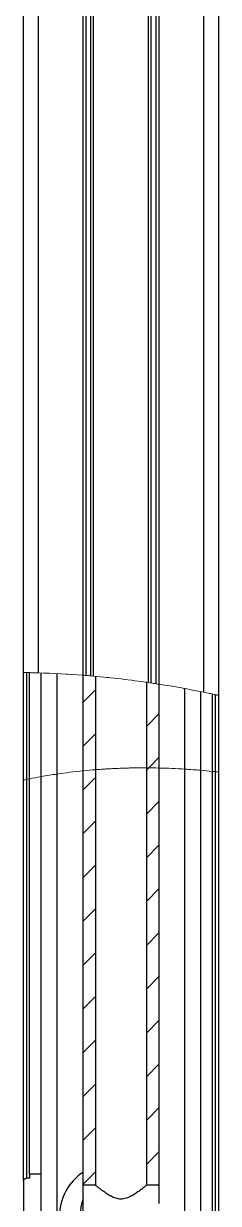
# Model space of a CAD drawing. Header units: millimetres. Extents: x 0 to 841, y 0 to 594.
# Drawn here: x 413 to 433, y 170.1 to 291.1 of the extents above; entities that cross this region are included whole.
import ezdxf

# ---------------------------------------------------------------- set-up
doc = ezdxf.new("R2010")
doc.units = ezdxf.units.MM
doc.layers.add('10', color=7, linetype='Continuous')

msp = doc.modelspace()

# ---------------------------------------------------------------- hatches: boundary and pattern name
at = {"layer": '10', "linetype": 'Continuous', "lineweight": 18}
h = msp.add_hatch(dxfattribs=at)
h.set_pattern_fill('ANSI31', color=256, angle=3e-322, style=0)
edge = h.paths.add_edge_path(flags=0)
edge.add_spline(control_points=[(420.356, 224.151), (420.356, 224.151), (420.406, 224.147), (420.501, 224.138), (420.597, 224.129), (420.741, 224.116), (420.921, 224.098), (421.102, 224.081), (421.324, 224.059), (421.568, 224.033), (421.814, 224.008), (422.089, 223.978), (422.372, 223.946), (422.656, 223.915), (422.955, 223.88), (423.244, 223.845), (423.535, 223.81), (423.824, 223.773), (424.088, 223.739), (424.352, 223.705), (424.597, 223.672), (424.804, 223.644), (425.01, 223.616), (425.183, 223.592), (425.308, 223.574), (425.432, 223.556), (425.512, 223.545), (425.542, 223.54), (425.551, 223.539), (425.556, 223.538), (425.556, 223.538)], knot_values=[0, 0, 0, 0, 0.0008701, 0.0008701, 0.0008701, 0.0017401, 0.0017401, 0.0017401, 0.0026114, 0.0026114, 0.0026114, 0.0034862, 0.0034862, 0.0034862, 0.0043659, 0.0043659, 0.0043659, 0.0052502, 0.0052502, 0.0052502, 0.0061359, 0.0061359, 0.0061359, 0.0070178, 0.0070178, 0.0070178, 0.007892, 0.007892, 0.007892, 0.0081562, 0.0081562, 0.0081562, 0.0081562], weights=[1, 1, 1, 1, 1, 1, 1, 1, 1, 1, 1, 1, 1, 1, 1, 1, 1, 1, 1, 1, 1, 1, 1, 1, 1, 1, 1, 1, 1, 1, 1], degree=3, periodic=0)
edge.add_spline(control_points=[(425.556, 223.538), (425.989, 223.476), (426.422, 223.411), (426.856, 223.343)], knot_values=[0.1162322, 0.1162322, 0.1162322, 0.1162322, 0.1185573, 0.1185573, 0.1185573, 0.1185573], weights=[1, 1, 1, 1], degree=3, periodic=0)
edge.add_line((426.856, 223.343), (426.856, 223.343))
edge.add_spline(control_points=[(426.856, 223.343), (427.744, 223.203), (428.631, 223.053), (429.517, 222.891)], knot_values=[0, 0, 0, 0, 0.0037898, 0.0037898, 0.0037898, 0.0037898], weights=[1, 1, 1, 1], degree=3, periodic=0)
edge.add_spline(control_points=[(429.517, 222.891), (430.062, 222.791), (430.609, 222.687), (431.156, 222.578)], knot_values=[0.1232992, 0.1232992, 0.1232992, 0.1232992, 0.1262111, 0.1262111, 0.1262111, 0.1262111], weights=[1, 1, 1, 1], degree=3, periodic=0)
edge.add_spline(control_points=[(431.156, 222.578), (431.556, 222.499), (431.956, 222.417), (432.356, 222.333)], knot_values=[0.1262111, 0.1262111, 0.1262111, 0.1262111, 0.1283385, 0.1283385, 0.1283385, 0.1283385], weights=[1, 1, 1, 1], degree=3, periodic=0)
edge.add_spline(control_points=[(432.356, 222.333), (432.456, 222.312), (432.556, 222.291), (432.656, 222.27)], knot_values=[0.1283385, 0.1283385, 0.1283385, 0.1283385, 0.1288699, 0.1288699, 0.1288699, 0.1288699], weights=[1, 1, 1, 1], degree=3, periodic=0)
edge.add_spline(control_points=[(432.656, 222.27), (432.69, 222.262), (432.725, 222.255), (432.757, 222.248), (432.789, 222.241), (432.82, 222.235), (432.847, 222.229), (432.873, 222.223), (432.896, 222.218), (432.913, 222.215), (432.931, 222.211), (432.943, 222.208), (432.95, 222.207), (432.954, 222.206), (432.956, 222.205), (432.956, 222.205)], knot_values=[0, 0, 0, 0, 0.0001048, 0.0001048, 0.0001048, 0.0002096, 0.0002096, 0.0002096, 0.0003134, 0.0003134, 0.0003134, 0.0004149, 0.0004149, 0.0004149, 0.000474, 0.000474, 0.000474, 0.000474], weights=[1, 1, 1, 1, 1, 1, 1, 1, 1, 1, 1, 1, 1, 1, 1, 1], degree=3, periodic=0)
edge.add_spline(control_points=[(432.956, 222.205), (432.956, 222.205), (432.928, 222.211), (432.874, 222.223), (432.821, 222.234), (432.74, 222.252), (432.639, 222.273), (432.538, 222.295), (432.413, 222.321), (432.276, 222.35), (432.135, 222.379), (431.977, 222.412), (431.815, 222.445), (431.698, 222.469), (431.577, 222.494), (431.456, 222.518)], knot_values=[0, 0, 0, 0, 0.0004954, 0.0004954, 0.0004954, 0.0009905, 0.0009905, 0.0009905, 0.0014906, 0.0014906, 0.0014906, 0.0020015, 0.0020015, 0.0020015, 0.0023683, 0.0023683, 0.0023683, 0.0023683], weights=[1, 1, 1, 1, 1, 1, 1, 1, 1, 1, 1, 1, 1, 1, 1, 1], degree=3, periodic=0)
edge.add_spline(control_points=[(431.456, 222.518), (429.917, 222.828), (428.383, 223.103), (426.856, 223.343)], knot_values=[0.8732568, 0.8732568, 0.8732568, 0.8732568, 0.8814427, 0.8814427, 0.8814427, 0.8814427], weights=[1, 1, 1, 1], degree=3, periodic=0)
edge.add_spline(control_points=[(426.856, 223.343), (426.822, 223.348), (426.788, 223.353), (426.756, 223.358), (426.724, 223.363), (426.693, 223.368), (426.667, 223.372), (426.64, 223.376), (426.617, 223.38), (426.6, 223.383), (426.582, 223.385), (426.569, 223.387), (426.562, 223.388), (426.558, 223.389), (426.556, 223.389), (426.556, 223.389)], knot_values=[0, 0, 0, 0, 0.0001029, 0.0001029, 0.0001029, 0.0002058, 0.0002058, 0.0002058, 0.0003081, 0.0003081, 0.0003081, 0.0004092, 0.0004092, 0.0004092, 0.0004715, 0.0004715, 0.0004715, 0.0004715], weights=[1, 1, 1, 1, 1, 1, 1, 1, 1, 1, 1, 1, 1, 1, 1, 1], degree=3, periodic=0)
edge.add_line((426.556, 223.389), (426.556, 223.389))
edge.add_spline(control_points=[(426.556, 223.389), (426.389, 223.415), (426.222, 223.44), (426.056, 223.465)], knot_values=[0.8819788, 0.8819788, 0.8819788, 0.8819788, 0.8828728, 0.8828728, 0.8828728, 0.8828728], weights=[1, 1, 1, 1], degree=3, periodic=0)
edge.add_line((426.056, 223.465), (426.056, 223.465))
edge.add_spline(control_points=[(426.056, 223.465), (426.854, 223.346), (427.654, 223.217), (428.456, 223.079)], knot_values=[0.1171272, 0.1171272, 0.1171272, 0.1171272, 0.1214113, 0.1214113, 0.1214113, 0.1214113], weights=[1, 1, 1, 1], degree=3, periodic=0)
edge.add_spline(control_points=[(428.456, 223.079), (427.57, 223.232), (426.683, 223.374), (425.795, 223.504)], knot_values=[0, 0, 0, 0, 0.0037866, 0.0037866, 0.0037866, 0.0037866], weights=[1, 1, 1, 1], degree=3, periodic=0)
edge.add_spline(control_points=[(425.795, 223.504), (423.909, 223.78), (422.015, 224.004), (420.117, 224.173)], knot_values=[0, 0, 0, 0, 0.005718, 0.005718, 0.005718, 0.005718], weights=[1, 1, 1, 1], degree=3, periodic=0)
edge.add_spline(control_points=[(420.117, 224.173), (419.23, 224.252), (418.343, 224.318), (417.456, 224.372)], knot_values=[0, 0, 0, 0, 0.003768, 0.003768, 0.003768, 0.003768], weights=[1, 1, 1, 1], degree=3, periodic=0)
edge.add_spline(control_points=[(417.456, 224.372), (418.253, 224.323), (419.053, 224.265), (419.856, 224.196)], knot_values=[0.1015903, 0.1015903, 0.1015903, 0.1015903, 0.1059603, 0.1059603, 0.1059603, 0.1059603], weights=[1, 1, 1, 1], degree=3, periodic=0)
edge.add_spline(control_points=[(419.856, 224.196), (419.689, 224.21), (419.522, 224.224), (419.356, 224.237)], knot_values=[0.8940397, 0.8940397, 0.8940397, 0.8940397, 0.8949477, 0.8949477, 0.8949477, 0.8949477], weights=[1, 1, 1, 1], degree=3, periodic=0)
edge.add_spline(control_points=[(419.356, 224.237), (419.356, 224.237), (419.35, 224.238), (419.339, 224.239), (419.328, 224.24), (419.311, 224.241), (419.29, 224.243), (419.27, 224.244), (419.244, 224.246), (419.216, 224.249), (419.187, 224.251), (419.155, 224.253), (419.123, 224.256), (419.101, 224.258), (419.078, 224.259), (419.056, 224.261)], knot_values=[0, 0, 0, 0, 0.0001005, 0.0001005, 0.0001005, 0.000201, 0.000201, 0.000201, 0.0003016, 0.0003016, 0.0003016, 0.0004025, 0.0004025, 0.0004025, 0.0004694, 0.0004694, 0.0004694, 0.0004694], weights=[1, 1, 1, 1, 1, 1, 1, 1, 1, 1, 1, 1, 1, 1, 1, 1], degree=3, periodic=0)
edge.add_spline(control_points=[(419.056, 224.261), (417.512, 224.381), (415.978, 224.462), (414.456, 224.504)], knot_values=[0.8954931, 0.8954931, 0.8954931, 0.8954931, 0.9039174, 0.9039174, 0.9039174, 0.9039174], weights=[1, 1, 1, 1], degree=3, periodic=0)
edge.add_spline(control_points=[(414.456, 224.504), (414.288, 224.509), (414.118, 224.513), (413.959, 224.516), (413.801, 224.52), (413.65, 224.523), (413.519, 224.525), (413.388, 224.527), (413.273, 224.529), (413.184, 224.53), (413.095, 224.531), (413.029, 224.532), (412.992, 224.532), (412.968, 224.533), (412.956, 224.533), (412.956, 224.533)], knot_values=[0, 0, 0, 0, 0.0005038, 0.0005038, 0.0005038, 0.0010076, 0.0010076, 0.0010076, 0.0015113, 0.0015113, 0.0015113, 0.0020149, 0.0020149, 0.0020149, 0.0023435, 0.0023435, 0.0023435, 0.0023435], weights=[1, 1, 1, 1, 1, 1, 1, 1, 1, 1, 1, 1, 1, 1, 1, 1], degree=3, periodic=0)
edge.add_spline(control_points=[(412.956, 224.533), (412.956, 224.533), (412.962, 224.533), (412.973, 224.533), (412.984, 224.533), (413.001, 224.532), (413.022, 224.532), (413.043, 224.532), (413.068, 224.532), (413.097, 224.531), (413.125, 224.531), (413.157, 224.53), (413.19, 224.53), (413.212, 224.53), (413.234, 224.529), (413.256, 224.529)], knot_values=[0, 0, 0, 0, 0.0001007, 0.0001007, 0.0001007, 0.0002015, 0.0002015, 0.0002015, 0.0003022, 0.0003022, 0.0003022, 0.0004029, 0.0004029, 0.0004029, 0.0004687, 0.0004687, 0.0004687, 0.0004687], weights=[1, 1, 1, 1, 1, 1, 1, 1, 1, 1, 1, 1, 1, 1, 1, 1], degree=3, periodic=0)
edge.add_spline(control_points=[(413.256, 224.529), (413.356, 224.528), (413.456, 224.526), (413.556, 224.524)], knot_values=[0.093864, 0.093864, 0.093864, 0.093864, 0.0944196, 0.0944196, 0.0944196, 0.0944196], weights=[1, 1, 1, 1], degree=3, periodic=0)
edge.add_spline(control_points=[(413.556, 224.524), (413.955, 224.517), (414.355, 224.508), (414.756, 224.495)], knot_values=[0.0944196, 0.0944196, 0.0944196, 0.0944196, 0.0966358, 0.0966358, 0.0966358, 0.0966358], weights=[1, 1, 1, 1], degree=3, periodic=0)
edge.add_spline(control_points=[(414.756, 224.495), (415.301, 224.479), (415.847, 224.457), (416.395, 224.43)], knot_values=[0.0966358, 0.0966358, 0.0966358, 0.0966358, 0.0996491, 0.0996491, 0.0996491, 0.0996491], weights=[1, 1, 1, 1], degree=3, periodic=0)
edge.add_spline(control_points=[(416.395, 224.43), (417.282, 224.386), (418.169, 224.33), (419.056, 224.261)], knot_values=[0, 0, 0, 0, 0.0037665, 0.0037665, 0.0037665, 0.0037665], weights=[1, 1, 1, 1], degree=3, periodic=0)
edge.add_spline(control_points=[(419.056, 224.261), (419.488, 224.228), (419.922, 224.191), (420.356, 224.151)], knot_values=[0.1045069, 0.1045069, 0.1045069, 0.1045069, 0.106867, 0.106867, 0.106867, 0.106867], weights=[1, 1, 1, 1], degree=3, periodic=0)
h = msp.add_hatch(dxfattribs=at)
h.set_pattern_fill('ANSI31', color=256, angle=3e-322, style=0)
edge = h.paths.add_edge_path(flags=0)
edge.add_line((419.056, 224.261), (419.056, 214.461))
edge.add_spline(control_points=[(419.056, 214.461), (419.488, 214.504), (419.921, 214.543), (420.356, 214.577)], knot_values=[0.0630419, 0.0630419, 0.0630419, 0.0630419, 0.0679428, 0.0679428, 0.0679428, 0.0679428], weights=[1, 1, 1, 1], degree=3, periodic=0)
edge.add_line((420.356, 214.577), (420.356, 224.151))
edge.add_spline(control_points=[(420.356, 224.151), (419.922, 224.191), (419.488, 224.228), (419.056, 224.261)], knot_values=[0.893133, 0.893133, 0.893133, 0.893133, 0.8954931, 0.8954931, 0.8954931, 0.8954931], weights=[1, 1, 1, 1], degree=3, periodic=0)
h = msp.add_hatch(dxfattribs=at)
h.set_pattern_fill('ANSI31', color=256, angle=3e-322, style=0)
edge = h.paths.add_edge_path(flags=0)
edge.add_line((425.556, 223.538), (425.556, 214.766))
edge.add_spline(control_points=[(425.556, 214.766), (425.989, 214.764), (426.422, 214.758), (426.856, 214.748)], knot_values=[0.0873224, 0.0873224, 0.0873224, 0.0873224, 0.0921307, 0.0921307, 0.0921307, 0.0921307], weights=[1, 1, 1, 1], degree=3, periodic=0)
edge.add_line((426.856, 214.748), (426.856, 223.343))
edge.add_spline(control_points=[(426.856, 223.343), (426.422, 223.411), (425.989, 223.476), (425.556, 223.538)], knot_values=[0.8814427, 0.8814427, 0.8814427, 0.8814427, 0.8837678, 0.8837678, 0.8837678, 0.8837678], weights=[1, 1, 1, 1], degree=3, periodic=0)
h = msp.add_hatch(dxfattribs=at)
h.set_pattern_fill('ANSI31', color=256, angle=3e-322, style=0)
edge = h.paths.add_edge_path(flags=0)
edge.add_spline(control_points=[(420.356, 214.577), (420.356, 214.577), (420.406, 214.581), (420.502, 214.588), (420.598, 214.596), (420.742, 214.606), (420.923, 214.619), (421.104, 214.631), (421.327, 214.646), (421.573, 214.66), (421.82, 214.674), (422.097, 214.689), (422.381, 214.702), (422.665, 214.714), (422.964, 214.726), (423.254, 214.735), (423.543, 214.744), (423.83, 214.751), (424.092, 214.756), (424.354, 214.76), (424.597, 214.763), (424.802, 214.765), (425.007, 214.766), (425.179, 214.767), (425.304, 214.766), (425.429, 214.766), (425.51, 214.766), (425.541, 214.766), (425.551, 214.766), (425.556, 214.766), (425.556, 214.766)], knot_values=[0, 0, 0, 0, 0.0008713, 0.0008713, 0.0008713, 0.0017425, 0.0017425, 0.0017425, 0.0026153, 0.0026153, 0.0026153, 0.00349, 0.00349, 0.00349, 0.0043649, 0.0043649, 0.0043649, 0.0052386, 0.0052386, 0.0052386, 0.0061113, 0.0061113, 0.0061113, 0.0069839, 0.0069839, 0.0069839, 0.0078568, 0.0078568, 0.0078568, 0.0081306, 0.0081306, 0.0081306, 0.0081306], weights=[1, 1, 1, 1, 1, 1, 1, 1, 1, 1, 1, 1, 1, 1, 1, 1, 1, 1, 1, 1, 1, 1, 1, 1, 1, 1, 1, 1, 1, 1, 1], degree=3, periodic=0)
edge.add_spline(control_points=[(425.556, 214.766), (425.989, 214.764), (426.422, 214.758), (426.856, 214.748)], knot_values=[0.0873224, 0.0873224, 0.0873224, 0.0873224, 0.0921307, 0.0921307, 0.0921307, 0.0921307], weights=[1, 1, 1, 1], degree=3, periodic=0)
edge.add_spline(control_points=[(426.856, 214.748), (427.743, 214.727), (428.63, 214.689), (429.517, 214.634)], knot_values=[0, 0, 0, 0, 0.0037645, 0.0037645, 0.0037645, 0.0037645], weights=[1, 1, 1, 1], degree=3, periodic=0)
edge.add_spline(control_points=[(429.517, 214.634), (430.063, 214.6), (430.61, 214.559), (431.156, 214.513)], knot_values=[0.1019528, 0.1019528, 0.1019528, 0.1019528, 0.1080026, 0.1080026, 0.1080026, 0.1080026], weights=[1, 1, 1, 1], degree=3, periodic=0)
edge.add_spline(control_points=[(431.156, 214.513), (431.556, 214.478), (431.956, 214.441), (432.356, 214.4)], knot_values=[0.1080026, 0.1080026, 0.1080026, 0.1080026, 0.1124352, 0.1124352, 0.1124352, 0.1124352], weights=[1, 1, 1, 1], degree=3, periodic=0)
edge.add_spline(control_points=[(432.356, 214.4), (432.456, 214.39), (432.556, 214.379), (432.656, 214.368)], knot_values=[0.1124352, 0.1124352, 0.1124352, 0.1124352, 0.1135442, 0.1135442, 0.1135442, 0.1135442], weights=[1, 1, 1, 1], degree=3, periodic=0)
edge.add_spline(control_points=[(432.656, 214.368), (432.69, 214.365), (432.724, 214.361), (432.756, 214.358), (432.787, 214.354), (432.818, 214.351), (432.844, 214.348), (432.87, 214.345), (432.893, 214.343), (432.911, 214.341), (432.929, 214.339), (432.942, 214.337), (432.949, 214.337), (432.954, 214.336), (432.956, 214.336), (432.956, 214.336)], knot_values=[0, 0, 0, 0, 0.0001018, 0.0001018, 0.0001018, 0.0002035, 0.0002035, 0.0002035, 0.0003051, 0.0003051, 0.0003051, 0.000406, 0.000406, 0.000406, 0.00047, 0.00047, 0.00047, 0.00047], weights=[1, 1, 1, 1, 1, 1, 1, 1, 1, 1, 1, 1, 1, 1, 1, 1], degree=3, periodic=0)
edge.add_spline(control_points=[(432.956, 214.336), (432.956, 214.336), (432.95, 214.337), (432.939, 214.338), (432.928, 214.339), (432.912, 214.341), (432.891, 214.343), (432.87, 214.345), (432.844, 214.348), (432.816, 214.351), (432.788, 214.354), (432.756, 214.358), (432.723, 214.361), (432.701, 214.364), (432.679, 214.366), (432.656, 214.368)], knot_values=[0, 0, 0, 0, 0.0001003, 0.0001003, 0.0001003, 0.0002005, 0.0002005, 0.0002005, 0.0003011, 0.0003011, 0.0003011, 0.0004022, 0.0004022, 0.0004022, 0.00047, 0.00047, 0.00047, 0.00047], weights=[1, 1, 1, 1, 1, 1, 1, 1, 1, 1, 1, 1, 1, 1, 1, 1], degree=3, periodic=0)
edge.add_spline(control_points=[(432.656, 214.368), (432.556, 214.379), (432.456, 214.39), (432.356, 214.4)], knot_values=[0.8864558, 0.8864558, 0.8864558, 0.8864558, 0.8875648, 0.8875648, 0.8875648, 0.8875648], weights=[1, 1, 1, 1], degree=3, periodic=0)
edge.add_spline(control_points=[(432.356, 214.4), (431.956, 214.441), (431.556, 214.478), (431.156, 214.513)], knot_values=[0.8875648, 0.8875648, 0.8875648, 0.8875648, 0.8919974, 0.8919974, 0.8919974, 0.8919974], weights=[1, 1, 1, 1], degree=3, periodic=0)
edge.add_spline(control_points=[(431.156, 214.513), (430.61, 214.559), (430.063, 214.6), (429.517, 214.634)], knot_values=[0.8919974, 0.8919974, 0.8919974, 0.8919974, 0.8980472, 0.8980472, 0.8980472, 0.8980472], weights=[1, 1, 1, 1], degree=3, periodic=0)
edge.add_spline(control_points=[(429.517, 214.634), (428.63, 214.689), (427.743, 214.727), (426.856, 214.748)], knot_values=[0, 0, 0, 0, 0.0037645, 0.0037645, 0.0037645, 0.0037645], weights=[1, 1, 1, 1], degree=3, periodic=0)
edge.add_spline(control_points=[(426.856, 214.748), (426.422, 214.758), (425.989, 214.764), (425.556, 214.766)], knot_values=[0.9078693, 0.9078693, 0.9078693, 0.9078693, 0.9126776, 0.9126776, 0.9126776, 0.9126776], weights=[1, 1, 1, 1], degree=3, periodic=0)
edge.add_spline(control_points=[(425.556, 214.766), (425.556, 214.766), (425.55, 214.766), (425.539, 214.766), (425.505, 214.766), (425.421, 214.766), (425.294, 214.766), (425.167, 214.767), (424.992, 214.766), (424.786, 214.765), (424.579, 214.763), (424.334, 214.76), (424.071, 214.755), (423.808, 214.75), (423.521, 214.743), (423.231, 214.734), (422.942, 214.725), (422.644, 214.714), (422.361, 214.701), (422.078, 214.688), (421.802, 214.673), (421.557, 214.659), (421.312, 214.645), (421.09, 214.63), (420.91, 214.618), (420.73, 214.605), (420.587, 214.595), (420.494, 214.588), (420.403, 214.581), (420.356, 214.577), (420.356, 214.577)], knot_values=[0.0040658, 0.0040658, 0.0040658, 0.0040658, 0.0043639, 0.0043639, 0.0043639, 0.0052369, 0.0052369, 0.0052369, 0.00611, 0.00611, 0.00611, 0.0069829, 0.0069829, 0.0069829, 0.0078555, 0.0078555, 0.0078555, 0.0087281, 0.0087281, 0.0087281, 0.0096017, 0.0096017, 0.0096017, 0.0104766, 0.0104766, 0.0104766, 0.0113515, 0.0113515, 0.0113515, 0.0121985, 0.0121985, 0.0121985, 0.0121985], weights=[1, 1, 1, 1, 1, 1, 1, 1, 1, 1, 1, 1, 1, 1, 1, 1, 1, 1, 1, 1, 1, 1, 1, 1, 1, 1, 1, 1, 1, 1, 1], degree=3, periodic=0)
edge.add_spline(control_points=[(420.356, 214.577), (419.921, 214.543), (419.488, 214.504), (419.056, 214.461)], knot_values=[0.9320572, 0.9320572, 0.9320572, 0.9320572, 0.9369581, 0.9369581, 0.9369581, 0.9369581], weights=[1, 1, 1, 1], degree=3, periodic=0)
edge.add_spline(control_points=[(419.056, 214.461), (418.168, 214.372), (417.281, 214.262), (416.395, 214.131)], knot_values=[0, 0, 0, 0, 0.0037772, 0.0037772, 0.0037772, 0.0037772], weights=[1, 1, 1, 1], degree=3, periodic=0)
edge.add_spline(control_points=[(416.395, 214.131), (415.846, 214.049), (415.299, 213.96), (414.756, 213.862)], knot_values=[0.9470898, 0.9470898, 0.9470898, 0.9470898, 0.9534143, 0.9534143, 0.9534143, 0.9534143], weights=[1, 1, 1, 1], degree=3, periodic=0)
edge.add_spline(control_points=[(414.756, 213.862), (414.354, 213.789), (413.954, 213.712), (413.556, 213.631)], knot_values=[0.9534143, 0.9534143, 0.9534143, 0.9534143, 0.9580909, 0.9580909, 0.9580909, 0.9580909], weights=[1, 1, 1, 1], degree=3, periodic=0)
edge.add_spline(control_points=[(413.556, 213.631), (413.456, 213.611), (413.356, 213.59), (413.256, 213.569)], knot_values=[0.9580909, 0.9580909, 0.9580909, 0.9580909, 0.9592669, 0.9592669, 0.9592669, 0.9592669], weights=[1, 1, 1, 1], degree=3, periodic=0)
edge.add_spline(control_points=[(413.256, 213.569), (413.222, 213.561), (413.187, 213.554), (413.155, 213.547), (413.123, 213.54), (413.092, 213.534), (413.065, 213.528), (413.039, 213.522), (413.016, 213.517), (412.998, 213.514), (412.981, 213.51), (412.968, 213.507), (412.962, 213.506), (412.958, 213.505), (412.956, 213.505), (412.956, 213.505)], knot_values=[0, 0, 0, 0, 0.0001047, 0.0001047, 0.0001047, 0.0002095, 0.0002095, 0.0002095, 0.0003133, 0.0003133, 0.0003133, 0.0004149, 0.0004149, 0.0004149, 0.0004739, 0.0004739, 0.0004739, 0.0004739], weights=[1, 1, 1, 1, 1, 1, 1, 1, 1, 1, 1, 1, 1, 1, 1, 1], degree=3, periodic=0)
edge.add_spline(control_points=[(412.956, 213.505), (412.956, 213.505), (412.961, 213.506), (412.972, 213.508), (412.983, 213.51), (412.999, 213.514), (413.019, 213.518), (413.039, 213.523), (413.064, 213.528), (413.092, 213.534), (413.12, 213.54), (413.151, 213.547), (413.184, 213.553), (413.207, 213.558), (413.232, 213.564), (413.256, 213.569)], knot_values=[0, 0, 0, 0, 0.000099, 0.000099, 0.000099, 0.000198, 0.000198, 0.000198, 0.000298, 0.000298, 0.000298, 0.0004002, 0.0004002, 0.0004002, 0.0004739, 0.0004739, 0.0004739, 0.0004739], weights=[1, 1, 1, 1, 1, 1, 1, 1, 1, 1, 1, 1, 1, 1, 1, 1], degree=3, periodic=0)
edge.add_spline(control_points=[(413.256, 213.569), (413.356, 213.59), (413.456, 213.611), (413.556, 213.631)], knot_values=[0.0407331, 0.0407331, 0.0407331, 0.0407331, 0.0419091, 0.0419091, 0.0419091, 0.0419091], weights=[1, 1, 1, 1], degree=3, periodic=0)
edge.add_spline(control_points=[(413.556, 213.631), (413.954, 213.712), (414.354, 213.789), (414.756, 213.862)], knot_values=[0.0419091, 0.0419091, 0.0419091, 0.0419091, 0.0465857, 0.0465857, 0.0465857, 0.0465857], weights=[1, 1, 1, 1], degree=3, periodic=0)
edge.add_spline(control_points=[(414.756, 213.862), (415.299, 213.96), (415.846, 214.049), (416.395, 214.131)], knot_values=[0.0465857, 0.0465857, 0.0465857, 0.0465857, 0.0529102, 0.0529102, 0.0529102, 0.0529102], weights=[1, 1, 1, 1], degree=3, periodic=0)
edge.add_spline(control_points=[(416.395, 214.131), (417.281, 214.262), (418.168, 214.372), (419.056, 214.461)], knot_values=[0, 0, 0, 0, 0.0037772, 0.0037772, 0.0037772, 0.0037772], weights=[1, 1, 1, 1], degree=3, periodic=0)
edge.add_spline(control_points=[(419.056, 214.461), (419.488, 214.504), (419.921, 214.543), (420.356, 214.577)], knot_values=[0.0630419, 0.0630419, 0.0630419, 0.0630419, 0.0679428, 0.0679428, 0.0679428, 0.0679428], weights=[1, 1, 1, 1], degree=3, periodic=0)
edge = h.paths.add_edge_path(flags=0)
edge.add_spline(control_points=[(416.717, 214.177), (417.848, 214.339), (418.982, 214.464), (420.117, 214.558)], knot_values=[0, 0, 0, 0, 0.0048233, 0.0048233, 0.0048233, 0.0048233], weights=[1, 1, 1, 1], degree=3, periodic=0)
edge.add_spline(control_points=[(420.117, 214.558), (421.991, 214.712), (423.889, 214.779), (425.795, 214.765)], knot_values=[0.0670426, 0.0670426, 0.0670426, 0.0670426, 0.0882084, 0.0882084, 0.0882084, 0.0882084], weights=[1, 1, 1, 1], degree=3, periodic=0)
edge.add_spline(control_points=[(425.795, 214.765), (426.929, 214.756), (428.062, 214.718), (429.195, 214.653)], knot_values=[0, 0, 0, 0, 0.0048096, 0.0048096, 0.0048096, 0.0048096], weights=[1, 1, 1, 1], degree=3, periodic=0)
edge.add_spline(control_points=[(429.195, 214.653), (429.849, 214.615), (430.503, 214.568), (431.156, 214.513)], knot_values=[0.1007673, 0.1007673, 0.1007673, 0.1007673, 0.1080026, 0.1080026, 0.1080026, 0.1080026], weights=[1, 1, 1, 1], degree=3, periodic=0)
edge.add_spline(control_points=[(431.156, 214.513), (430.503, 214.568), (429.849, 214.615), (429.195, 214.653)], knot_values=[0.8919974, 0.8919974, 0.8919974, 0.8919974, 0.8992327, 0.8992327, 0.8992327, 0.8992327], weights=[1, 1, 1, 1], degree=3, periodic=0)
edge.add_spline(control_points=[(429.195, 214.653), (428.062, 214.718), (426.929, 214.756), (425.795, 214.765)], knot_values=[0, 0, 0, 0, 0.0048096, 0.0048096, 0.0048096, 0.0048096], weights=[1, 1, 1, 1], degree=3, periodic=0)
edge.add_spline(control_points=[(425.795, 214.765), (423.889, 214.779), (421.991, 214.712), (420.117, 214.558)], knot_values=[0.9117916, 0.9117916, 0.9117916, 0.9117916, 0.9329574, 0.9329574, 0.9329574, 0.9329574], weights=[1, 1, 1, 1], degree=3, periodic=0)
edge.add_spline(control_points=[(420.117, 214.558), (418.982, 214.464), (417.848, 214.339), (416.717, 214.177)], knot_values=[0, 0, 0, 0, 0.0048233, 0.0048233, 0.0048233, 0.0048233], weights=[1, 1, 1, 1], degree=3, periodic=0)
edge.add_spline(control_points=[(416.717, 214.177), (416.059, 214.084), (415.405, 213.979), (414.756, 213.862)], knot_values=[0.9458581, 0.9458581, 0.9458581, 0.9458581, 0.9534143, 0.9534143, 0.9534143, 0.9534143], weights=[1, 1, 1, 1], degree=3, periodic=0)
edge.add_spline(control_points=[(414.756, 213.862), (415.405, 213.979), (416.059, 214.084), (416.717, 214.177)], knot_values=[0.0465857, 0.0465857, 0.0465857, 0.0465857, 0.0541419, 0.0541419, 0.0541419, 0.0541419], weights=[1, 1, 1, 1], degree=3, periodic=0)
h = msp.add_hatch(dxfattribs=at)
h.set_pattern_fill('ANSI31', color=256, angle=3e-322, style=0)
edge = h.paths.add_edge_path(flags=0)
edge.add_line((419.056, 171.971), (420.356, 171.971))
edge.add_line((420.356, 171.971), (420.356, 214.577))
edge.add_spline(control_points=[(420.356, 214.577), (419.921, 214.543), (419.488, 214.504), (419.056, 214.461)], knot_values=[0.9320572, 0.9320572, 0.9320572, 0.9320572, 0.9369581, 0.9369581, 0.9369581, 0.9369581], weights=[1, 1, 1, 1], degree=3, periodic=0)
edge.add_line((419.056, 214.461), (419.056, 171.971))
h = msp.add_hatch(dxfattribs=at)
h.set_pattern_fill('ANSI31', color=256, angle=3e-322, style=0)
edge = h.paths.add_edge_path(flags=0)
edge.add_spline(control_points=[(426.856, 214.748), (426.422, 214.758), (425.989, 214.764), (425.556, 214.766)], knot_values=[0.9078693, 0.9078693, 0.9078693, 0.9078693, 0.9126776, 0.9126776, 0.9126776, 0.9126776], weights=[1, 1, 1, 1], degree=3, periodic=0)
edge.add_line((425.556, 214.766), (425.556, 171.971))
edge.add_line((425.556, 171.971), (426.856, 171.971))
edge.add_line((426.856, 171.971), (426.856, 214.748))

# ---------------------------------------------------------------- linework, layer by layer
at = {"color": 7, "linetype": 'Continuous', "lineweight": 25}
for p, q in [((412.956, 224.533), (412.956, 563.871)), ((414.456, 563.871), (414.456, 224.504)), ((419.056, 224.261), (419.056, 563.871)), ((419.356, 563.871), (419.356, 224.237)), ((419.856, 224.196), (419.856, 563.871)), ((420.117, 224.173), (420.117, 563.871)), ((425.795, 223.504), (425.795, 563.871)), ((426.056, 223.465), (426.056, 563.871)), ((426.556, 223.389), (426.556, 563.871)), ((426.856, 563.871), (426.856, 223.343)), ((431.456, 222.518), (431.456, 563.871)), ((432.956, 563.871), (432.956, 222.205)), ((412.956, 213.505), (412.956, 224.533)), ((413.256, 224.529), (413.256, 213.569)), ((413.556, 213.631), (413.556, 224.524)), ((414.756, 213.862), (414.756, 224.488)), ((416.395, 214.131), (416.395, 224.402)), ((419.056, 214.461), (419.056, 224.261)), ((420.356, 214.577), (420.356, 224.151)), ((425.556, 223.538), (425.556, 214.766)), ((426.856, 223.343), (426.856, 214.748)), ((429.517, 214.634), (429.517, 222.878)), ((431.156, 214.513), (431.156, 222.577)), ((432.356, 214.4), (432.356, 222.333)), ((432.656, 214.368), (432.656, 222.27)), ((432.956, 222.205), (432.956, 214.336)), ((416.395, 157.702), (416.395, 214.131)), ((419.056, 171.971), (419.056, 214.461)), ((420.356, 171.971), (420.356, 214.577)), ((425.556, 214.766), (425.556, 171.971)), ((426.856, 214.748), (426.856, 171.971)), ((429.517, 155.901), (429.517, 214.634)), ((431.156, 155.873), (431.156, 214.513)), ((432.356, 155.882), (432.356, 214.4)), ((432.656, 155.888), (432.656, 214.368)), ((432.956, 214.336), (432.956, 155.895)), ((412.956, 172.386), (412.956, 213.505)), ((413.256, 213.569), (413.256, 172.692)), ((413.556, 173.108), (413.556, 213.631)), ((414.756, 173.108), (414.756, 213.862)), ((413.556, 173.108), (413.556, 172.692)), ((414.756, 173.108), (413.556, 173.108)), ((414.756, 164.634), (414.756, 173.108)), ((412.956, 172.386), (412.956, 165.357)), ((413.556, 172.692), (413.256, 172.692)), ((420.356, 171.971), (419.056, 171.971)), ((419.056, 165.771), (419.056, 171.971)), ((426.856, 171.971), (425.556, 171.971)), ((426.856, 171.971), (426.856, 170.115))]:
    msp.add_line(p, q, dxfattribs=at)
at = {"color": 7, "linetype": 'Continuous', "lineweight": 18}
for p, q in [((419.856, 224.192), (420.117, 224.173)), ((425.795, 223.504), (426.056, 223.462))]:
    msp.add_line(p, q, dxfattribs=at)
at = {"color": 7, "linetype": 'Continuous', "lineweight": 25}
for centre, start, end in [((421.895, 168.871), 122.73993, 237.26007), ((424.017, 168.871), 160.88928, 199.11072)]:
    msp.add_arc(centre, 5.25, start, end, dxfattribs=at)
at = {"color": 7, "linetype": 'Continuous', "lineweight": 18}
for points, knots in [([(414.456, 224.504), (414.357, 224.507), (414.259, 224.509), (414.068, 224.514), (413.973, 224.516), (413.791, 224.52), (413.705, 224.522), (413.542, 224.525), (413.465, 224.526), (413.257, 224.529), (413.145, 224.531), (412.996, 224.532), (412.956, 224.533), (412.956, 224.533)], [0, 0, 0, 0, 0.125, 0.125, 0.25, 0.25, 0.375, 0.375, 0.5, 0.5, 0.75, 0.75, 1, 1, 1, 1]), ([(419.356, 224.237), (419.356, 224.237), (419.323, 224.24), (419.213, 224.249), (419.135, 224.255), (419.056, 224.261)], [0, 0, 0, 0, 0.5, 0.5, 1, 1, 1, 1]), ([(426.856, 223.343), (426.777, 223.355), (426.7, 223.367), (426.589, 223.384), (426.556, 223.389), (426.556, 223.389)], [0, 0, 0, 0, 0.5, 0.5, 1, 1, 1, 1]), ([(432.956, 222.205), (432.956, 222.205), (432.946, 222.208), (432.907, 222.216), (432.878, 222.222), (432.801, 222.239), (432.755, 222.249), (432.645, 222.272), (432.581, 222.286), (432.373, 222.33), (432.206, 222.365), (431.847, 222.439), (431.652, 222.479), (431.456, 222.518)], [0, 0, 0, 0, 0.125, 0.125, 0.25, 0.25, 0.375, 0.375, 0.5, 0.5, 0.75, 0.75, 1, 1, 1, 1]), ([(425.556, 214.766), (425.556, 214.766), (425.539, 214.766), (425.472, 214.766), (425.423, 214.766), (425.293, 214.767), (425.211, 214.767), (425.023, 214.766), (424.915, 214.766), (424.672, 214.764), (424.54, 214.762), (424.258, 214.759), (424.106, 214.756), (423.791, 214.75), (423.629, 214.746), (423.295, 214.736), (423.123, 214.731), (422.784, 214.719), (422.615, 214.712), (422.28, 214.697), (422.116, 214.689), (421.803, 214.673), (421.653, 214.665), (421.368, 214.648), (421.237, 214.64), (420.998, 214.624), (420.888, 214.616), (420.699, 214.603), (420.619, 214.597), (420.489, 214.587), (420.439, 214.583), (420.373, 214.578), (420.356, 214.577), (420.356, 214.577)], [0, 0, 0, 0, 0.0625, 0.0625, 0.125, 0.125, 0.1875, 0.1875, 0.25, 0.25, 0.3125, 0.3125, 0.375, 0.375, 0.4375, 0.4375, 0.5, 0.5, 0.5625, 0.5625, 0.625, 0.625, 0.6875, 0.6875, 0.75, 0.75, 0.8125, 0.8125, 0.875, 0.875, 0.9375, 0.9375, 1, 1, 1, 1]), ([(432.956, 214.336), (432.956, 214.336), (432.923, 214.34), (432.812, 214.352), (432.735, 214.36), (432.656, 214.368)], [0, 0, 0, 0, 0.5, 0.5, 1, 1, 1, 1]), ([(413.256, 213.569), (413.177, 213.552), (413.101, 213.536), (412.989, 213.512), (412.956, 213.505), (412.956, 213.505)], [0, 0, 0, 0, 0.5, 0.5, 1, 1, 1, 1])]:
    msp.add_open_spline(points, degree=3, knots=knots, dxfattribs=at)
for points in [[(419.056, 224.261), (417.512, 224.381), (415.978, 224.462), (414.456, 224.504)], [(419.856, 224.196), (419.689, 224.21), (419.522, 224.224), (419.356, 224.237)], [(420.117, 224.173), (422.016, 224.004), (423.909, 223.78), (425.795, 223.504)], [(426.556, 223.389), (426.389, 223.415), (426.222, 223.44), (426.056, 223.465)], [(431.456, 222.518), (429.917, 222.828), (428.383, 223.103), (426.856, 223.343)], [(416.395, 214.131), (415.846, 214.049), (415.299, 213.96), (414.756, 213.862)], [(416.395, 214.131), (417.281, 214.262), (418.168, 214.372), (419.056, 214.461)], [(420.356, 214.577), (419.921, 214.543), (419.488, 214.504), (419.056, 214.461)], [(426.856, 214.748), (426.422, 214.758), (425.989, 214.764), (425.556, 214.766)], [(426.856, 214.748), (427.743, 214.727), (428.63, 214.689), (429.517, 214.634)], [(431.156, 214.513), (430.61, 214.559), (430.063, 214.6), (429.517, 214.634)], [(432.356, 214.4), (431.956, 214.441), (431.556, 214.478), (431.156, 214.513)], [(432.656, 214.368), (432.556, 214.379), (432.456, 214.39), (432.356, 214.4)], [(413.556, 213.631), (413.456, 213.611), (413.356, 213.59), (413.256, 213.569)], [(414.756, 213.862), (414.354, 213.789), (413.954, 213.712), (413.556, 213.631)]]:
    msp.add_open_spline(points, degree=3, dxfattribs=at)
at = {"color": 7, "linetype": 'Continuous', "lineweight": 25}
for points, knots in [([(412.956, 172.386), (412.956, 172.458), (412.976, 172.528), (413.048, 172.616), (413.08, 172.642), (413.16, 172.681), (413.207, 172.692), (413.256, 172.692)], [0, 0, 0, 0, 0.5, 0.5, 0.75, 0.75, 1, 1, 1, 1]), ([(425.556, 171.971), (425.556, 171.971), (425.536, 171.955), (425.462, 171.893), (425.407, 171.847), (425.267, 171.733), (425.184, 171.666), (424.993, 171.516), (424.886, 171.434), (424.656, 171.266), (424.533, 171.179), (424.266, 171.006), (424.123, 170.92), (423.821, 170.764), (423.659, 170.693), (423.402, 170.615), (423.314, 170.595), (423.135, 170.566), (423.042, 170.559), (422.769, 170.56), (422.587, 170.591), (422.245, 170.695), (422.085, 170.766), (421.781, 170.924), (421.641, 171.009), (421.376, 171.181), (421.252, 171.269), (421.021, 171.438), (420.916, 171.518), (420.728, 171.666), (420.644, 171.733), (420.504, 171.847), (420.45, 171.892), (420.375, 171.955), (420.356, 171.971), (420.356, 171.971)], [0, 0, 0, 0, 0.0625, 0.0625, 0.125, 0.125, 0.1875, 0.1875, 0.25, 0.25, 0.3125, 0.3125, 0.375, 0.375, 0.4375, 0.4375, 0.46875, 0.46875, 0.5, 0.5, 0.5625, 0.5625, 0.625, 0.625, 0.6875, 0.6875, 0.75, 0.75, 0.8125, 0.8125, 0.875, 0.875, 0.9375, 0.9375, 1, 1, 1, 1])]:
    msp.add_open_spline(points, degree=3, knots=knots, dxfattribs=at)

doc.saveas('drawing.dxf')
